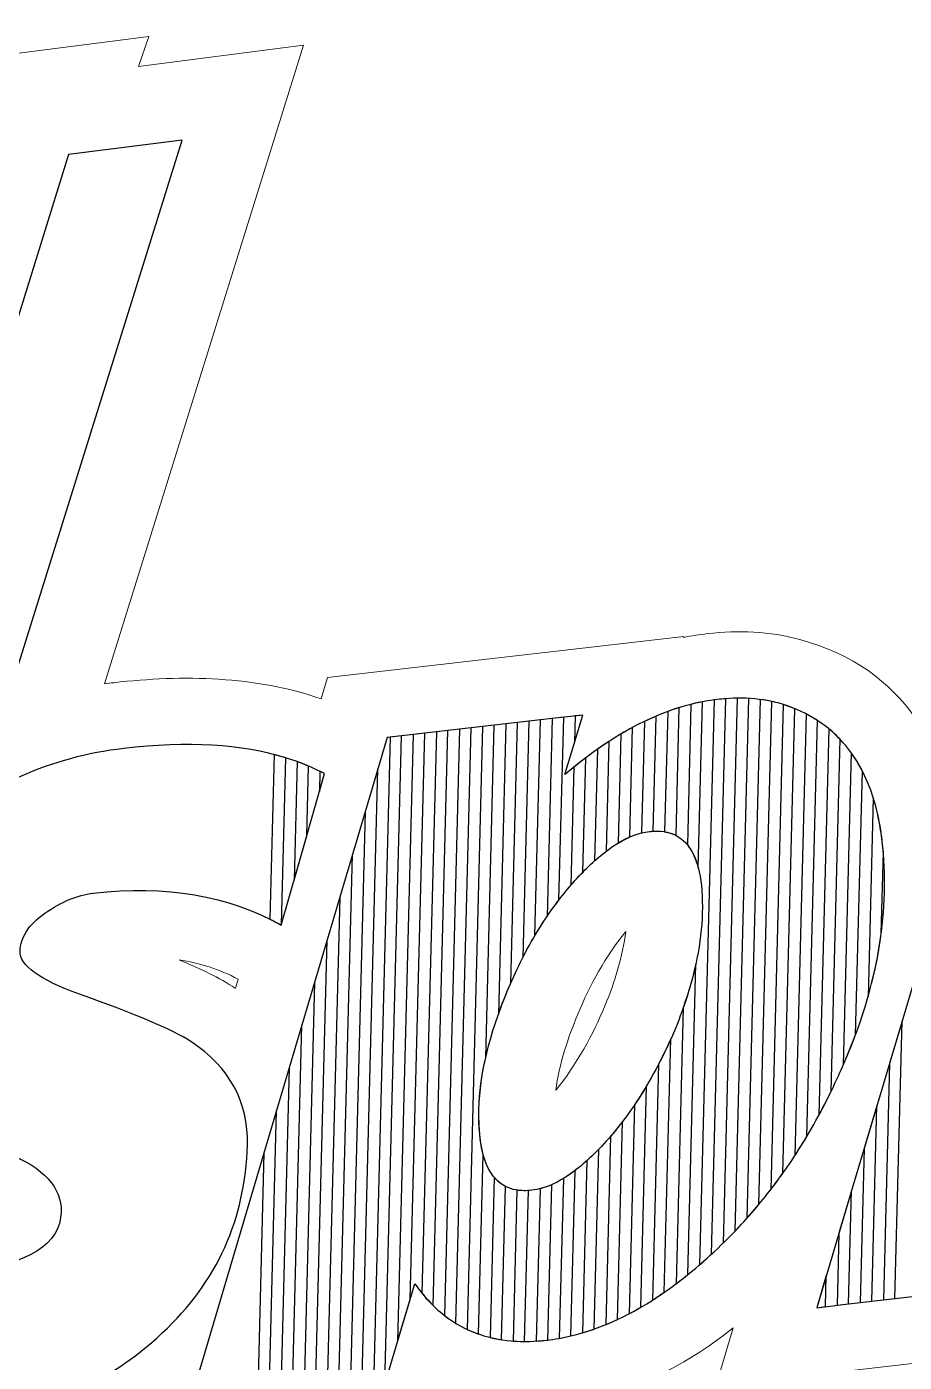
# Model space of a CAD drawing. Header units: centimetres. Extents: x -8.3 to 3.3, y 1.8 to 6.
# Drawn here: x -5.344 to -3.671, y 3.42 to 5.965 of the extents above; entities that cross this region are included whole.
import ezdxf

# ---------------------------------------------------------------- set-up
doc = ezdxf.new("R2010")
doc.units = ezdxf.units.CM
doc.header["$MEASUREMENT"] = 0
doc.layers.add('Capa 1', color=7, linetype='Continuous')

msp = doc.modelspace()

# ---------------------------------------------------------------- linework, layer by layer
at = {"layer": 'Capa 1', "color": 175, "lineweight": 9}
for points, knots in [([(1.53598, 5.23079), (1.53598, 5.23079), (1.53598, 5.23079), (1.53598, 5.23079), (1.53598, 5.23079), (1.53598, 5.23079), (1.60591, 5.45979), (1.60591, 5.45979), (1.60591, 5.45979), (1.60591, 5.45979), (2.28391, 5.53812), (2.28391, 5.53812), (2.28391, 5.53812), (2.28391, 5.53812), (2.28378, 5.53812), (2.28378, 5.53812), (2.28378, 5.53812), (2.28559, 5.53834), (2.28732, 5.53852), (2.28909, 5.53879), (2.28909, 5.53879), (2.34409, 5.54511), (2.40011, 5.54062), (2.45067, 5.5188), (2.45067, 5.5188), (2.45067, 5.5188), (2.55476, 5.47385), (2.55476, 5.47385), (2.55476, 5.47385), (2.55476, 5.47385), (2.39407, 4.89204), (2.39407, 4.89204), (2.39407, 4.89204), (2.39407, 4.89204), (2.23588, 4.9594), (2.23588, 4.9594), (2.23588, 4.9594), (2.22149, 4.96561), (2.20178, 4.97204), (2.18551, 4.97015), (2.18551, 4.97015), (2.12359, 4.96298), (2.08961, 4.9005), (2.07535, 4.85347), (2.07535, 4.85347), (2.07535, 4.85347), (1.83151, 4.05483), (1.83151, 4.05483), (1.83151, 4.05483), (1.83151, 4.05483), (1.15309, 3.97636), (1.15309, 3.97636), (1.15309, 3.97636), (1.15309, 3.97636), (1.17484, 4.04747), (1.17484, 4.04747), (1.17484, 4.04747), (1.07292, 3.97921), (0.95725, 3.92882), (0.82825, 3.91389), (0.82825, 3.91389), (0.74409, 3.90422), (0.65896, 3.91079), (0.57917, 3.93792), (0.57917, 3.93792), (0.44749, 3.98268), (0.36166, 4.06095), (0.30999, 4.15718), (0.30999, 4.15718), (0.30999, 4.15718), (0.22405, 3.86896), (0.22405, 3.86896), (0.22405, 3.86896), (0.22405, 3.86896), (-0.36947, 3.80032), (-0.36947, 3.80032), (-0.36947, 3.80032), (-0.4063, 3.78807), (-0.44455, 3.77915), (-0.48431, 3.77456), (-0.48431, 3.77456), (-0.5386, 3.76827), (-0.59321, 3.77036), (-0.64617, 3.78321), (-0.64617, 3.78321), (-0.64617, 3.78321), (-0.54652, 3.49684), (-0.54652, 3.49684), (-0.54652, 3.49684), (-0.54652, 3.49684), (-0.59507, 3.44463), (-0.59507, 3.44463), (-0.59507, 3.44463), (-0.71127, 3.31965), (-0.86955, 3.24803), (-1.04974, 3.22351), (-1.04974, 3.22351), (-1.1936, 3.2038), (-1.32592, 3.24052), (-1.42756, 3.33366), (-1.42756, 3.33366), (-1.5879, 3.48011), (-1.57182, 3.66319), (-1.51779, 3.84405), (-1.51779, 3.84405), (-1.51779, 3.84405), (-1.33863, 4.44522), (-1.33863, 4.44522), (-1.33863, 4.44522), (-1.33863, 4.44522), (-1.57595, 3.6608), (-1.57595, 3.6608), (-1.57595, 3.6608), (-1.57595, 3.6608), (-2.2035, 3.58826), (-2.2035, 3.58826), (-2.2035, 3.58826), (-2.25826, 3.5635), (-2.31646, 3.54528), (-2.37719, 3.53827), (-2.37719, 3.53827), (-2.46864, 3.52772), (-2.55263, 3.54457), (-2.62421, 3.58453), (-2.62421, 3.58453), (-2.70087, 3.53784), (-2.78641, 3.50342), (-2.8802, 3.49258), (-2.8802, 3.49258), (-2.93921, 3.48574), (-2.99881, 3.48812), (-3.05598, 3.50377), (-3.05598, 3.50377), (-3.16628, 3.53385), (-3.24023, 3.59388), (-3.28815, 3.66938), (-3.28815, 3.66938), (-3.28815, 3.66938), (-3.35299, 3.45284), (-3.35299, 3.45284), (-3.35299, 3.45284), (-3.35299, 3.45284), (-4.03039, 3.3745), (-4.03039, 3.3745), (-4.03039, 3.3745), (-4.03039, 3.3745), (-3.99736, 3.48558), (-3.99736, 3.48558), (-3.99736, 3.48558), (-4.09241, 3.41104), (-4.20468, 3.35188), (-4.33272, 3.33712), (-4.33272, 3.33712), (-4.40043, 3.32924), (-4.46383, 3.33468), (-4.5211, 3.35257), (-4.5211, 3.35257), (-4.5211, 3.35257), (-4.69174, 2.78487), (-4.69174, 2.78487), (-4.69174, 2.78487), (-4.69174, 2.78487), (-5.36892, 2.70658), (-5.36892, 2.70658), (-5.36892, 2.70658), (-5.36892, 2.70658), (-5.21076, 3.2401), (-5.21076, 3.2401), (-5.21076, 3.2401), (-5.28585, 3.20837), (-5.36712, 3.18757), (-5.45401, 3.17755), (-5.45401, 3.17755), (-5.53434, 3.16823), (-5.62558, 3.17461), (-5.7061, 3.18154), (-5.7061, 3.18154), (-5.77921, 3.18783), (-5.87767, 3.19739), (-5.9478, 3.22886), (-5.9478, 3.22886), (-5.9478, 3.22886), (-5.97306, 3.21091), (-5.97306, 3.21091), (-5.97306, 3.21091), (-6.06496, 3.14601), (-6.16989, 3.10217), (-6.28717, 3.08862), (-6.28717, 3.08862), (-6.38202, 3.07765), (-6.47515, 3.08818), (-6.56463, 3.11664), (-6.56463, 3.11664), (-6.56463, 3.11664), (-6.51442, 2.82028), (-6.51442, 2.82028), (-6.51442, 2.82028), (-6.51442, 2.82028), (-6.58446, 2.77555), (-6.58446, 2.77555), (-6.58446, 2.77555), (-6.71701, 2.69076), (-6.86974, 2.6202), (-7.03404, 2.60123), (-7.03404, 2.60123), (-7.1395, 2.58906), (-7.24895, 2.59595), (-7.3425, 2.64535), (-7.3425, 2.64535), (-7.50266, 2.72989), (-7.5681, 2.87328), (-7.56399, 3.03396), (-7.56399, 3.03396), (-7.56386, 3.03878), (-7.5636, 3.04365), (-7.56339, 3.04845), (-7.56339, 3.04845), (-7.56339, 3.04845), (-7.58811, 2.96561), (-7.58811, 2.96561), (-7.58811, 2.96561), (-7.58811, 2.96561), (-8.32201, 2.88079), (-8.32201, 2.88079), (-8.32201, 2.88079), (-8.32201, 2.88079), (-7.87326, 4.39258), (-7.87326, 4.39258), (-7.87326, 4.39258), (-7.90369, 4.38942), (-7.93421, 4.388), (-7.96478, 4.388), (-7.96478, 4.388), (-7.96478, 4.388), (-8.15179, 4.38809), (-8.15179, 4.38809), (-8.15179, 4.38809), (-8.15179, 4.38809), (-8.0057, 4.87151), (-8.0057, 4.87151), (-8.0057, 4.87151), (-8.0057, 4.87151), (-7.91172, 4.88243), (-7.91172, 4.88243), (-7.91172, 4.88243), (-7.88923, 4.885), (-7.86685, 4.88757), (-7.84435, 4.89015), (-7.84435, 4.89015), (-7.76313, 4.8996), (-7.71613, 4.95836), (-7.68346, 5.01996), (-7.68346, 5.01996), (-7.68346, 5.01996), (-7.65045, 5.08202), (-7.65045, 5.08202), (-7.65045, 5.08202), (-7.65045, 5.08202), (-7.14562, 5.14036), (-7.14562, 5.14036), (-7.14562, 5.14036), (-6.89267, 5.1696), (-6.65012, 5.11637), (-6.47805, 4.94089), (-6.47805, 4.94089), (-6.44496, 4.90721), (-6.41955, 4.87041), (-6.40054, 4.83145), (-6.40054, 4.83145), (-6.40054, 4.83145), (-6.2604, 5.28407), (-6.2604, 5.28407), (-6.2604, 5.28407), (-6.2604, 5.28407), (-6.42156, 5.28119), (-6.42156, 5.28119), (-6.42156, 5.28119), (-6.42156, 5.28119), (-6.28897, 5.70236), (-6.28897, 5.70236), (-6.28897, 5.70236), (-6.28897, 5.70236), (-6.18129, 5.71614), (-6.18129, 5.71614), (-6.18129, 5.71614), (-6.1683, 5.71781), (-6.15526, 5.71946), (-6.14232, 5.72114), (-6.14232, 5.72114), (-6.12831, 5.72296), (-6.11663, 5.74398), (-6.11151, 5.75322), (-6.11151, 5.75322), (-6.11151, 5.75322), (-6.07273, 5.82336), (-6.07273, 5.82336), (-6.07273, 5.82336), (-6.07273, 5.82336), (-5.11073, 5.94681), (-5.11073, 5.94681), (-5.11073, 5.94681), (-5.11073, 5.94681), (-5.13039, 5.88943), (-5.13039, 5.88943), (-5.13039, 5.88943), (-5.13039, 5.88943), (-4.81635, 5.92974), (-4.81635, 5.92974), (-4.81635, 5.92974), (-4.81635, 5.92974), (-5.19578, 4.71296), (-5.19578, 4.71296), (-5.19578, 4.71296), (-5.18988, 4.71379), (-5.18391, 4.7145), (-5.17793, 4.7152), (-5.17793, 4.7152), (-5.0462, 4.73043), (-4.90719, 4.7278), (-4.78261, 4.68459), (-4.78261, 4.68459), (-4.78261, 4.68459), (-4.77064, 4.72497), (-4.77064, 4.72497), (-4.77064, 4.72497), (-4.77064, 4.72497), (-4.09163, 4.80343), (-4.09163, 4.80343), (-4.09163, 4.80343), (-4.09163, 4.80343), (-4.09216, 4.80136), (-4.09216, 4.80136), (-4.09216, 4.80136), (-4.0771, 4.80444), (-4.06193, 4.80692), (-4.04628, 4.80866), (-4.04628, 4.80866), (-3.98734, 4.81553), (-3.92782, 4.81313), (-3.87063, 4.79756), (-3.87063, 4.79756), (-3.76888, 4.76983), (-3.69832, 4.71652), (-3.65105, 4.64901), (-3.65105, 4.64901), (-3.65105, 4.64901), (-3.40563, 5.47316), (-3.40563, 5.47316), (-3.40563, 5.47316), (-3.40563, 5.47316), (-2.72503, 5.55191), (-2.72503, 5.55191), (-2.72503, 5.55191), (-2.72503, 5.55191), (-2.9395, 4.835), (-2.9395, 4.835), (-2.9395, 4.835), (-2.84202, 4.91359), (-2.72613, 4.9763), (-2.59305, 4.99166), (-2.59305, 4.99166), (-2.53232, 4.99867), (-2.4745, 4.9952), (-2.4213, 4.98126), (-2.4213, 4.98126), (-2.4213, 4.98126), (-2.41531, 4.99976), (-2.41531, 4.99976), (-2.41531, 4.99976), (-2.41531, 4.99976), (-1.74831, 5.07689), (-1.74831, 5.07689), (-1.74831, 5.07689), (-1.74831, 5.07689), (-1.74979, 5.07175), (-1.74979, 5.07175), (-1.74979, 5.07175), (-1.74979, 5.07175), (-1.13515, 5.14279), (-1.13515, 5.14279), (-1.13515, 5.14279), (-1.13515, 5.14279), (-1.13609, 5.13976), (-1.13609, 5.13976), (-1.13609, 5.13976), (-1.11528, 5.14409), (-1.09425, 5.14751), (-1.0729, 5.15), (-1.0729, 5.15), (-1.02519, 5.15552), (-0.9778, 5.15812), (-0.93056, 5.14744), (-0.93056, 5.14744), (-0.81026, 5.12027), (-0.72426, 5.06003), (-0.67172, 4.97938), (-0.67172, 4.97938), (-0.6439, 5.01072), (-0.6141, 5.04075), (-0.58216, 5.06932), (-0.58216, 5.06932), (-0.47664, 5.16368), (-0.34667, 5.24394), (-0.19435, 5.26159), (-0.19435, 5.26159), (-0.13251, 5.26867), (-0.07407, 5.26447), (-0.02065, 5.24953), (-0.02065, 5.24953), (-0.02065, 5.24953), (0.17156, 5.88681), (0.17156, 5.88681), (0.17156, 5.88681), (0.17156, 5.88681), (0.84888, 5.96515), (0.84888, 5.96515), (0.84888, 5.96515), (0.84888, 5.96515), (0.62395, 5.21059), (0.62395, 5.21059), (0.62395, 5.21059), (0.63383, 5.21891), (0.64393, 5.22699), (0.65425, 5.23497), (0.65425, 5.23497), (0.76993, 5.32465), (0.90564, 5.39374), (1.06043, 5.41164), (1.06043, 5.41164), (1.14601, 5.42154), (1.23032, 5.41287), (1.31079, 5.38466), (1.31079, 5.38466), (1.41049, 5.3498), (1.48384, 5.29643), (1.53598, 5.23079)], [0, 0, 0, 0, 0.0090909, 0.0090909, 0.0090909, 0.0090909, 0.0181818, 0.0181818, 0.0181818, 0.0181818, 0.0272727, 0.0272727, 0.0272727, 0.0272727, 0.0363636, 0.0363636, 0.0363636, 0.0363636, 0.0454545, 0.0454545, 0.0454545, 0.0454545, 0.0545455, 0.0545455, 0.0545455, 0.0545455, 0.0636364, 0.0636364, 0.0636364, 0.0636364, 0.0727273, 0.0727273, 0.0727273, 0.0727273, 0.0818182, 0.0818182, 0.0818182, 0.0818182, 0.0909091, 0.0909091, 0.0909091, 0.0909091, 0.1, 0.1, 0.1, 0.1, 0.1090909, 0.1090909, 0.1090909, 0.1090909, 0.1181818, 0.1181818, 0.1181818, 0.1181818, 0.1272727, 0.1272727, 0.1272727, 0.1272727, 0.1363636, 0.1363636, 0.1363636, 0.1363636, 0.1454545, 0.1454545, 0.1454545, 0.1454545, 0.1545455, 0.1545455, 0.1545455, 0.1545455, 0.1636364, 0.1636364, 0.1636364, 0.1636364, 0.1727273, 0.1727273, 0.1727273, 0.1727273, 0.1818182, 0.1818182, 0.1818182, 0.1818182, 0.1909091, 0.1909091, 0.1909091, 0.1909091, 0.2, 0.2, 0.2, 0.2, 0.2090909, 0.2090909, 0.2090909, 0.2090909, 0.2181818, 0.2181818, 0.2181818, 0.2181818, 0.2272727, 0.2272727, 0.2272727, 0.2272727, 0.2363636, 0.2363636, 0.2363636, 0.2363636, 0.2454545, 0.2454545, 0.2454545, 0.2454545, 0.2545455, 0.2545455, 0.2545455, 0.2545455, 0.2636364, 0.2636364, 0.2636364, 0.2636364, 0.2727273, 0.2727273, 0.2727273, 0.2727273, 0.2818182, 0.2818182, 0.2818182, 0.2818182, 0.2909091, 0.2909091, 0.2909091, 0.2909091, 0.3, 0.3, 0.3, 0.3, 0.3090909, 0.3090909, 0.3090909, 0.3090909, 0.3181818, 0.3181818, 0.3181818, 0.3181818, 0.3272727, 0.3272727, 0.3272727, 0.3272727, 0.3363636, 0.3363636, 0.3363636, 0.3363636, 0.3454545, 0.3454545, 0.3454545, 0.3454545, 0.3545455, 0.3545455, 0.3545455, 0.3545455, 0.3636364, 0.3636364, 0.3636364, 0.3636364, 0.3727273, 0.3727273, 0.3727273, 0.3727273, 0.3818182, 0.3818182, 0.3818182, 0.3818182, 0.3909091, 0.3909091, 0.3909091, 0.3909091, 0.4, 0.4, 0.4, 0.4, 0.4090909, 0.4090909, 0.4090909, 0.4090909, 0.4181818, 0.4181818, 0.4181818, 0.4181818, 0.4272727, 0.4272727, 0.4272727, 0.4272727, 0.4363636, 0.4363636, 0.4363636, 0.4363636, 0.4454545, 0.4454545, 0.4454545, 0.4454545, 0.4545455, 0.4545455, 0.4545455, 0.4545455, 0.4636364, 0.4636364, 0.4636364, 0.4636364, 0.4727273, 0.4727273, 0.4727273, 0.4727273, 0.4818182, 0.4818182, 0.4818182, 0.4818182, 0.4909091, 0.4909091, 0.4909091, 0.4909091, 0.5, 0.5, 0.5, 0.5, 0.5090909, 0.5090909, 0.5090909, 0.5090909, 0.5181818, 0.5181818, 0.5181818, 0.5181818, 0.5272727, 0.5272727, 0.5272727, 0.5272727, 0.5363636, 0.5363636, 0.5363636, 0.5363636, 0.5454545, 0.5454545, 0.5454545, 0.5454545, 0.5545455, 0.5545455, 0.5545455, 0.5545455, 0.5636364, 0.5636364, 0.5636364, 0.5636364, 0.5727273, 0.5727273, 0.5727273, 0.5727273, 0.5818182, 0.5818182, 0.5818182, 0.5818182, 0.5909091, 0.5909091, 0.5909091, 0.5909091, 0.6, 0.6, 0.6, 0.6, 0.6090909, 0.6090909, 0.6090909, 0.6090909, 0.6181818, 0.6181818, 0.6181818, 0.6181818, 0.6272727, 0.6272727, 0.6272727, 0.6272727, 0.6363636, 0.6363636, 0.6363636, 0.6363636, 0.6454545, 0.6454545, 0.6454545, 0.6454545, 0.6545455, 0.6545455, 0.6545455, 0.6545455, 0.6636364, 0.6636364, 0.6636364, 0.6636364, 0.6727273, 0.6727273, 0.6727273, 0.6727273, 0.6818182, 0.6818182, 0.6818182, 0.6818182, 0.6909091, 0.6909091, 0.6909091, 0.6909091, 0.7, 0.7, 0.7, 0.7, 0.7090909, 0.7090909, 0.7090909, 0.7090909, 0.7181818, 0.7181818, 0.7181818, 0.7181818, 0.7272727, 0.7272727, 0.7272727, 0.7272727, 0.7363636, 0.7363636, 0.7363636, 0.7363636, 0.7454545, 0.7454545, 0.7454545, 0.7454545, 0.7545455, 0.7545455, 0.7545455, 0.7545455, 0.7636364, 0.7636364, 0.7636364, 0.7636364, 0.7727273, 0.7727273, 0.7727273, 0.7727273, 0.7818182, 0.7818182, 0.7818182, 0.7818182, 0.7909091, 0.7909091, 0.7909091, 0.7909091, 0.8, 0.8, 0.8, 0.8, 0.8090909, 0.8090909, 0.8090909, 0.8090909, 0.8181818, 0.8181818, 0.8181818, 0.8181818, 0.8272727, 0.8272727, 0.8272727, 0.8272727, 0.8363636, 0.8363636, 0.8363636, 0.8363636, 0.8454545, 0.8454545, 0.8454545, 0.8454545, 0.8545455, 0.8545455, 0.8545455, 0.8545455, 0.8636364, 0.8636364, 0.8636364, 0.8636364, 0.8727273, 0.8727273, 0.8727273, 0.8727273, 0.8818182, 0.8818182, 0.8818182, 0.8818182, 0.8909091, 0.8909091, 0.8909091, 0.8909091, 0.9, 0.9, 0.9, 0.9, 0.9090909, 0.9090909, 0.9090909, 0.9090909, 0.9181818, 0.9181818, 0.9181818, 0.9181818, 0.9272727, 0.9272727, 0.9272727, 0.9272727, 0.9363636, 0.9363636, 0.9363636, 0.9363636, 0.9454545, 0.9454545, 0.9454545, 0.9454545, 0.9545455, 0.9545455, 0.9545455, 0.9545455, 0.9636364, 0.9636364, 0.9636364, 0.9636364, 0.9727273, 0.9727273, 0.9727273, 0.9727273, 0.9818182, 0.9818182, 0.9818182, 0.9818182, 1, 1, 1, 1]), ([(-4.20183, 4.24139), (-4.20183, 4.24139), (-4.20183, 4.24139), (-4.20183, 4.24139), (-4.20183, 4.24139), (-4.24101, 4.19337), (-4.27062, 4.13876), (-4.29358, 4.08335), (-4.29358, 4.08335), (-4.3125, 4.0379), (-4.32889, 3.98795), (-4.33568, 3.93853), (-4.33568, 3.93853), (-4.29555, 3.98773), (-4.26495, 4.04364), (-4.24142, 4.10042), (-4.24142, 4.10042), (-4.22284, 4.14529), (-4.20811, 4.19328), (-4.20183, 4.24139)], [0, 0, 0, 0, 0.1666667, 0.1666667, 0.1666667, 0.1666667, 0.3333333, 0.3333333, 0.3333333, 0.3333333, 0.5, 0.5, 0.5, 0.5, 0.6666667, 0.6666667, 0.6666667, 0.6666667, 1, 1, 1, 1]), ([(-4.94092, 4.15019), (-4.94092, 4.15019), (-4.94092, 4.15019), (-4.94092, 4.15019), (-4.94092, 4.15019), (-4.97655, 4.16922), (-5.01429, 4.18099), (-5.05331, 4.18728), (-5.05331, 4.18728), (-5.01393, 4.17082), (-4.97622, 4.15271), (-4.94623, 4.13309), (-4.94623, 4.13309), (-4.94623, 4.13307), (-4.94619, 4.13304), (-4.94609, 4.13301), (-4.94609, 4.13301), (-4.94609, 4.13301), (-4.94092, 4.15019), (-4.94092, 4.15019)], [0, 0, 0, 0, 0.1666667, 0.1666667, 0.1666667, 0.1666667, 0.3333333, 0.3333333, 0.3333333, 0.3333333, 0.5, 0.5, 0.5, 0.5, 0.6666667, 0.6666667, 0.6666667, 0.6666667, 1, 1, 1, 1])]:
    msp.add_open_spline(points, degree=3, knots=knots, dxfattribs=at)
at = {"layer": 'Capa 1', "color": 7}
msp.add_open_spline([(-5.36424, 4.73329), (-5.36424, 4.73329), (-5.5795, 4.70568), (-5.5795, 4.70568), (-5.5795, 4.70568), (-5.5795, 4.70568), (-5.2643, 5.72149), (-5.2643, 5.72149), (-5.2643, 5.72149), (-5.2643, 5.72149), (-5.04753, 5.74928), (-5.04753, 5.74928), (-5.04753, 5.74928), (-5.04753, 5.74928), (-5.36424, 4.73329), (-5.36424, 4.73329)], degree=3, knots=[0, 0, 0, 0, 0.2, 0.2, 0.2, 0.2, 0.4, 0.4, 0.4, 0.4, 0.6, 0.6, 0.6, 0.6, 1, 1, 1, 1], dxfattribs=at)
at = {"layer": 'Capa 1', "color": 254}
for points, knots in [([(-4.01162, 4.68474), (-4.01162, 4.68474), (-4.03884, 3.62607), (-4.03884, 3.62607), (-4.03884, 3.62607), (-4.03884, 3.62607), (-4.04724, 3.61847), (-4.04724, 3.61847), (-4.04724, 3.61847), (-4.06696, 3.60078), (-4.08664, 3.58456), (-4.10627, 3.56983), (-4.10627, 3.56983), (-4.10627, 3.56983), (-4.09276, 4.09535), (-4.09276, 4.09535), (-4.09276, 4.09535), (-4.06989, 4.16039), (-4.05774, 4.22068), (-4.05631, 4.27633), (-4.05631, 4.27633), (-4.05473, 4.33784), (-4.06421, 4.38115), (-4.08476, 4.4063), (-4.08476, 4.4063), (-4.08476, 4.4063), (-4.07788, 4.67395), (-4.07788, 4.67395), (-4.07788, 4.67395), (-4.06092, 4.6782), (-4.04401, 4.68131), (-4.02717, 4.68326), (-4.02717, 4.68326), (-4.02194, 4.68387), (-4.01676, 4.68435), (-4.01162, 4.68474)], [0, 0, 0, 0, 0.1, 0.1, 0.1, 0.1, 0.2, 0.2, 0.2, 0.2, 0.3, 0.3, 0.3, 0.3, 0.4, 0.4, 0.4, 0.4, 0.5, 0.5, 0.5, 0.5, 0.6, 0.6, 0.6, 0.6, 0.7, 0.7, 0.7, 0.7, 0.8, 0.8, 0.8, 0.8, 1, 1, 1, 1]), ([(-3.96763, 4.68522), (-3.96763, 4.68522), (-3.99372, 3.67021), (-3.99372, 3.67021), (-3.99372, 3.67021), (-4.01091, 3.65226), (-4.02875, 3.63501), (-4.04724, 3.61847), (-4.04724, 3.61847), (-4.05194, 3.61425), (-4.05666, 3.61011), (-4.06135, 3.60606), (-4.06135, 3.60606), (-4.06135, 3.60606), (-4.03367, 4.68245), (-4.03367, 4.68245), (-4.03367, 4.68245), (-4.03367, 4.68245), (-4.02717, 4.68326), (-4.02717, 4.68326), (-4.02717, 4.68326), (-4.00662, 4.68565), (-3.98676, 4.6863), (-3.96763, 4.68522)], [0, 0, 0, 0, 0.1428571, 0.1428571, 0.1428571, 0.1428571, 0.2857143, 0.2857143, 0.2857143, 0.2857143, 0.4285714, 0.4285714, 0.4285714, 0.4285714, 0.5714286, 0.5714286, 0.5714286, 0.5714286, 0.7142857, 0.7142857, 0.7142857, 0.7142857, 1, 1, 1, 1]), ([(-3.9238, 4.67946), (-3.9238, 4.67946), (-3.94844, 3.721), (-3.94844, 3.721), (-3.94844, 3.721), (-3.96988, 3.6952), (-3.99251, 3.67066), (-4.01631, 3.64739), (-4.01631, 3.64739), (-4.01631, 3.64739), (-3.98961, 4.6857), (-3.98961, 4.6857), (-3.98961, 4.6857), (-3.96669, 4.68597), (-3.94475, 4.68389), (-3.9238, 4.67946)], [0, 0, 0, 0, 0.2, 0.2, 0.2, 0.2, 0.4, 0.4, 0.4, 0.4, 0.6, 0.6, 0.6, 0.6, 1, 1, 1, 1]), ([(-3.88017, 4.66567), (-3.88017, 4.66567), (-3.90294, 3.78016), (-3.90294, 3.78016), (-3.90294, 3.78016), (-3.92427, 3.75017), (-3.947, 3.72169), (-3.97111, 3.69468), (-3.97111, 3.69468), (-3.97111, 3.69468), (-3.94569, 4.68319), (-3.94569, 4.68319), (-3.94569, 4.68319), (-3.93415, 4.68168), (-3.9229, 4.67952), (-3.91193, 4.67668), (-3.91193, 4.67668), (-3.90089, 4.67351), (-3.89031, 4.66984), (-3.88017, 4.66567)], [0, 0, 0, 0, 0.1666667, 0.1666667, 0.1666667, 0.1666667, 0.3333333, 0.3333333, 0.3333333, 0.3333333, 0.5, 0.5, 0.5, 0.5, 0.6666667, 0.6666667, 0.6666667, 0.6666667, 1, 1, 1, 1]), ([(-4.10003, 4.66775), (-4.10003, 4.66775), (-4.10629, 4.42406), (-4.10629, 4.42406), (-4.10629, 4.42406), (-4.12027, 4.43137), (-4.13718, 4.43389), (-4.15702, 4.4316), (-4.15702, 4.4316), (-4.15702, 4.4316), (-4.15702, 4.4316), (-4.15702, 4.4316), (-4.15702, 4.4316), (-4.162, 4.43102), (-4.16705, 4.43009), (-4.17215, 4.4288), (-4.17215, 4.4288), (-4.17215, 4.4288), (-4.16668, 4.6414), (-4.16668, 4.6414), (-4.16668, 4.6414), (-4.14436, 4.65214), (-4.12215, 4.66091), (-4.10003, 4.66775)], [0, 0, 0, 0, 0.1428571, 0.1428571, 0.1428571, 0.1428571, 0.2857143, 0.2857143, 0.2857143, 0.2857143, 0.4285714, 0.4285714, 0.4285714, 0.4285714, 0.5714286, 0.5714286, 0.5714286, 0.5714286, 0.7142857, 0.7142857, 0.7142857, 0.7142857, 1, 1, 1, 1]), ([(-4.05576, 4.67885), (-4.05576, 4.67885), (-4.06391, 4.36191), (-4.06391, 4.36191), (-4.06391, 4.36191), (-4.07448, 4.40278), (-4.09588, 4.42587), (-4.1281, 4.43121), (-4.1281, 4.43121), (-4.1281, 4.43121), (-4.12221, 4.66026), (-4.12221, 4.66026), (-4.12221, 4.66026), (-4.09996, 4.66842), (-4.07781, 4.67461), (-4.05576, 4.67885)], [0, 0, 0, 0, 0.2, 0.2, 0.2, 0.2, 0.4, 0.4, 0.4, 0.4, 0.6, 0.6, 0.6, 0.6, 1, 1, 1, 1]), ([(-3.83677, 4.64301), (-3.83677, 4.64301), (-3.85714, 3.85041), (-3.85714, 3.85041), (-3.85714, 3.85041), (-3.87831, 3.81494), (-3.90116, 3.78126), (-3.92571, 3.74939), (-3.92571, 3.74939), (-3.92571, 3.74939), (-3.90195, 4.67362), (-3.90195, 4.67362), (-3.90195, 4.67362), (-3.87799, 4.66588), (-3.85627, 4.65569), (-3.83677, 4.64301)], [0, 0, 0, 0, 0.2, 0.2, 0.2, 0.2, 0.4, 0.4, 0.4, 0.4, 0.6, 0.6, 0.6, 0.6, 1, 1, 1, 1]), ([(-3.79371, 4.60727), (-3.79371, 4.60727), (-3.81096, 3.93622), (-3.81096, 3.93622), (-3.81096, 3.93622), (-3.83184, 3.89308), (-3.85488, 3.85224), (-3.88008, 3.81368), (-3.88008, 3.81368), (-3.88008, 3.81368), (-3.85844, 4.65562), (-3.85844, 4.65562), (-3.85844, 4.65562), (-3.83382, 4.64288), (-3.81224, 4.62676), (-3.79371, 4.60727)], [0, 0, 0, 0, 0.2, 0.2, 0.2, 0.2, 0.4, 0.4, 0.4, 0.4, 0.6, 0.6, 0.6, 0.6, 1, 1, 1, 1]), ([(-3.75127, 4.54686), (-3.75127, 4.54686), (-3.7642, 4.04433), (-3.7642, 4.04433), (-3.7642, 4.04433), (-3.77431, 4.0172), (-3.7858, 3.98988), (-3.7987, 3.96235), (-3.7987, 3.96235), (-3.80983, 3.93785), (-3.82163, 3.91406), (-3.83411, 3.89097), (-3.83411, 3.89097), (-3.83411, 3.89097), (-3.81518, 4.62724), (-3.81518, 4.62724), (-3.81518, 4.62724), (-3.78905, 4.6058), (-3.76775, 4.579), (-3.75127, 4.54686)], [0, 0, 0, 0, 0.1666667, 0.1666667, 0.1666667, 0.1666667, 0.3333333, 0.3333333, 0.3333333, 0.3333333, 0.5, 0.5, 0.5, 0.5, 0.6666667, 0.6666667, 0.6666667, 0.6666667, 1, 1, 1, 1]), ([(-3.71126, 4.39254), (-3.71126, 4.39254), (-3.71525, 4.23732), (-3.71525, 4.23732), (-3.71525, 4.23732), (-3.72585, 4.15576), (-3.74998, 4.0722), (-3.78767, 3.98664), (-3.78767, 3.98664), (-3.78767, 3.98664), (-3.77237, 4.58149), (-3.77237, 4.58149), (-3.77237, 4.58149), (-3.73811, 4.53391), (-3.71774, 4.47094), (-3.71126, 4.39254)], [0, 0, 0, 0, 0.2, 0.2, 0.2, 0.2, 0.4, 0.4, 0.4, 0.4, 0.6, 0.6, 0.6, 0.6, 1, 1, 1, 1]), ([(-3.74034, 4.11682), (-3.74034, 4.11682), (-3.73059, 4.49604), (-3.73059, 4.49604), (-3.73059, 4.49604), (-3.71456, 4.44524), (-3.70744, 4.38455), (-3.70925, 4.31395), (-3.70925, 4.31395), (-3.7109, 4.24953), (-3.72126, 4.18382), (-3.74034, 4.11682)], [0, 0, 0, 0, 0.25, 0.25, 0.25, 0.25, 0.5, 0.5, 0.5, 0.5, 1, 1, 1, 1]), ([(-3.62741, 4.23217), (-3.62741, 4.23217), (-3.64504, 3.54665), (-3.64504, 3.54665), (-3.64504, 3.54665), (-3.64504, 3.54665), (-3.71121, 3.539), (-3.71121, 3.539), (-3.71121, 3.539), (-3.71121, 3.539), (-3.69962, 3.98961), (-3.69962, 3.98961), (-3.69962, 3.98961), (-3.69962, 3.98961), (-3.62741, 4.23217), (-3.62741, 4.23217)], [0, 0, 0, 0, 0.2, 0.2, 0.2, 0.2, 0.4, 0.4, 0.4, 0.4, 0.6, 0.6, 0.6, 0.6, 1, 1, 1, 1]), ([(-4.0686, 4.1793), (-4.0686, 4.1793), (-4.08382, 3.58731), (-4.08382, 3.58731), (-4.08382, 3.58731), (-4.10629, 3.56919), (-4.1287, 3.553), (-4.15105, 3.53875), (-4.15105, 3.53875), (-4.15105, 3.53875), (-4.13949, 3.98824), (-4.13949, 3.98824), (-4.13949, 3.98824), (-4.12828, 4.0098), (-4.11764, 4.03244), (-4.1076, 4.05616), (-4.1076, 4.05616), (-4.09017, 4.09916), (-4.07717, 4.1402), (-4.0686, 4.1793)], [0, 0, 0, 0, 0.1666667, 0.1666667, 0.1666667, 0.1666667, 0.3333333, 0.3333333, 0.3333333, 0.3333333, 0.5, 0.5, 0.5, 0.5, 0.6666667, 0.6666667, 0.6666667, 0.6666667, 1, 1, 1, 1]), ([(-3.67556, 4.07045), (-3.67556, 4.07045), (-3.68916, 3.54155), (-3.68916, 3.54155), (-3.68916, 3.54155), (-3.68916, 3.54155), (-3.75533, 3.5339), (-3.75533, 3.5339), (-3.75533, 3.5339), (-3.75533, 3.5339), (-3.74777, 3.82788), (-3.74777, 3.82788), (-3.74777, 3.82788), (-3.74777, 3.82788), (-3.67556, 4.07045), (-3.67556, 4.07045)], [0, 0, 0, 0, 0.2, 0.2, 0.2, 0.2, 0.4, 0.4, 0.4, 0.4, 0.6, 0.6, 0.6, 0.6, 1, 1, 1, 1]), ([(-4.11626, 4.03629), (-4.11626, 4.03629), (-4.12868, 3.55365), (-4.12868, 3.55365), (-4.12868, 3.55365), (-4.15108, 3.53809), (-4.17343, 3.52447), (-4.1957, 3.51279), (-4.1957, 3.51279), (-4.1957, 3.51279), (-4.18547, 3.91073), (-4.18547, 3.91073), (-4.18547, 3.91073), (-4.16004, 3.94828), (-4.13698, 3.99013), (-4.11626, 4.03629)], [0, 0, 0, 0, 0.2, 0.2, 0.2, 0.2, 0.4, 0.4, 0.4, 0.4, 0.6, 0.6, 0.6, 0.6, 1, 1, 1, 1]), ([(-3.7237, 3.90874), (-3.7237, 3.90874), (-3.73327, 3.53645), (-3.73327, 3.53645), (-3.73327, 3.53645), (-3.73327, 3.53645), (-3.79944, 3.52879), (-3.79944, 3.52879), (-3.79944, 3.52879), (-3.79944, 3.52879), (-3.79591, 3.66618), (-3.79591, 3.66618), (-3.79591, 3.66618), (-3.79591, 3.66618), (-3.7237, 3.90874), (-3.7237, 3.90874)], [0, 0, 0, 0, 0.2, 0.2, 0.2, 0.2, 0.4, 0.4, 0.4, 0.4, 0.6, 0.6, 0.6, 0.6, 1, 1, 1, 1]), ([(-3.77184, 3.74703), (-3.77184, 3.74703), (-3.77739, 3.53134), (-3.77739, 3.53134), (-3.77739, 3.53134), (-3.77739, 3.53134), (-3.83814, 3.52432), (-3.83814, 3.52432), (-3.83814, 3.52432), (-3.83814, 3.52432), (-3.77184, 3.74703), (-3.77184, 3.74703)], [0, 0, 0, 0, 0.25, 0.25, 0.25, 0.25, 0.5, 0.5, 0.5, 0.5, 1, 1, 1, 1]), ([(-3.81998, 3.58532), (-3.81998, 3.58532), (-3.8215, 3.52624), (-3.8215, 3.52624), (-3.8215, 3.52624), (-3.8215, 3.52624), (-3.83814, 3.52432), (-3.83814, 3.52432), (-3.83814, 3.52432), (-3.83814, 3.52432), (-3.81998, 3.58532), (-3.81998, 3.58532)], [0, 0, 0, 0, 0.25, 0.25, 0.25, 0.25, 0.5, 0.5, 0.5, 0.5, 1, 1, 1, 1])]:
    msp.add_open_spline(points, degree=3, knots=knots, dxfattribs=at)
at = {"layer": 'Capa 1', "color": 141}
for points, knots in [([(-4.45276, 4.63405), (-4.45276, 4.63405), (-4.46904, 4.00072), (-4.46904, 4.00072), (-4.46904, 4.00072), (-4.47676, 3.9665), (-4.48103, 3.93402), (-4.48182, 3.90329), (-4.48182, 3.90329), (-4.48272, 3.86832), (-4.48004, 3.83923), (-4.47379, 3.81602), (-4.47379, 3.81602), (-4.47379, 3.81602), (-4.48258, 3.47413), (-4.48258, 3.47413), (-4.48258, 3.47413), (-4.50615, 3.48235), (-4.52785, 3.49414), (-4.54765, 3.50949), (-4.54765, 3.50949), (-4.54765, 3.50949), (-4.51893, 4.6264), (-4.51893, 4.6264), (-4.51893, 4.6264), (-4.51893, 4.6264), (-4.45276, 4.63405), (-4.45276, 4.63405)], [0, 0, 0, 0, 0.125, 0.125, 0.125, 0.125, 0.25, 0.25, 0.25, 0.25, 0.375, 0.375, 0.375, 0.375, 0.5, 0.5, 0.5, 0.5, 0.625, 0.625, 0.625, 0.625, 0.75, 0.75, 0.75, 0.75, 1, 1, 1, 1]), ([(-4.40864, 4.63915), (-4.40864, 4.63915), (-4.42141, 4.14256), (-4.42141, 4.14256), (-4.42141, 4.14256), (-4.42358, 4.13759), (-4.42572, 4.13256), (-4.42782, 4.12749), (-4.42782, 4.12749), (-4.46213, 4.04465), (-4.48011, 3.96987), (-4.48182, 3.90329), (-4.48182, 3.90329), (-4.48388, 3.82293), (-4.46708, 3.77363), (-4.43137, 3.75532), (-4.43137, 3.75532), (-4.43137, 3.75532), (-4.43887, 3.4633), (-4.43887, 3.4633), (-4.43887, 3.4633), (-4.46223, 3.46693), (-4.48406, 3.47349), (-4.50434, 3.48298), (-4.50434, 3.48298), (-4.50434, 3.48298), (-4.47481, 4.6315), (-4.47481, 4.6315), (-4.47481, 4.6315), (-4.47481, 4.6315), (-4.40864, 4.63915), (-4.40864, 4.63915)], [0, 0, 0, 0, 0.1111111, 0.1111111, 0.1111111, 0.1111111, 0.2222222, 0.2222222, 0.2222222, 0.2222222, 0.3333333, 0.3333333, 0.3333333, 0.3333333, 0.4444444, 0.4444444, 0.4444444, 0.4444444, 0.5555556, 0.5555556, 0.5555556, 0.5555556, 0.6666667, 0.6666667, 0.6666667, 0.6666667, 0.7777778, 0.7777778, 0.7777778, 0.7777778, 1, 1, 1, 1]), ([(-4.36453, 4.64425), (-4.36453, 4.64425), (-4.37509, 4.23352), (-4.37509, 4.23352), (-4.37509, 4.23352), (-4.39446, 4.20085), (-4.41204, 4.16551), (-4.42782, 4.12749), (-4.42782, 4.12749), (-4.43407, 4.11241), (-4.43976, 4.09759), (-4.44493, 4.08304), (-4.44493, 4.08304), (-4.44493, 4.08304), (-4.4307, 4.6366), (-4.4307, 4.6366), (-4.4307, 4.6366), (-4.4307, 4.6366), (-4.36453, 4.64425), (-4.36453, 4.64425)], [0, 0, 0, 0, 0.1666667, 0.1666667, 0.1666667, 0.1666667, 0.3333333, 0.3333333, 0.3333333, 0.3333333, 0.5, 0.5, 0.5, 0.5, 0.6666667, 0.6666667, 0.6666667, 0.6666667, 1, 1, 1, 1]), ([(-4.32041, 4.64935), (-4.32041, 4.64935), (-4.32936, 4.30134), (-4.32936, 4.30134), (-4.32936, 4.30134), (-4.35468, 4.26833), (-4.37761, 4.23179), (-4.39816, 4.19171), (-4.39816, 4.19171), (-4.39816, 4.19171), (-4.38659, 4.6417), (-4.38659, 4.6417), (-4.38659, 4.6417), (-4.38659, 4.6417), (-4.32041, 4.64935), (-4.32041, 4.64935)], [0, 0, 0, 0, 0.2, 0.2, 0.2, 0.2, 0.4, 0.4, 0.4, 0.4, 0.6, 0.6, 0.6, 0.6, 1, 1, 1, 1]), ([(-4.27842, 4.57193), (-4.27842, 4.57193), (-4.28403, 4.35401), (-4.28403, 4.35401), (-4.28403, 4.35401), (-4.28897, 4.34892), (-4.29395, 4.34358), (-4.29897, 4.33799), (-4.29897, 4.33799), (-4.31786, 4.31693), (-4.33559, 4.29416), (-4.35217, 4.26969), (-4.35217, 4.26969), (-4.35217, 4.26969), (-4.34247, 4.6468), (-4.34247, 4.6468), (-4.34247, 4.6468), (-4.34247, 4.6468), (-4.28416, 4.65354), (-4.28416, 4.65354), (-4.28416, 4.65354), (-4.28416, 4.65354), (-4.31792, 4.54001), (-4.31792, 4.54001), (-4.31792, 4.54001), (-4.30472, 4.55131), (-4.29155, 4.56195), (-4.27842, 4.57193)], [0, 0, 0, 0, 0.125, 0.125, 0.125, 0.125, 0.25, 0.25, 0.25, 0.25, 0.375, 0.375, 0.375, 0.375, 0.5, 0.5, 0.5, 0.5, 0.625, 0.625, 0.625, 0.625, 0.75, 0.75, 0.75, 0.75, 1, 1, 1, 1]), ([(-4.29965, 4.60144), (-4.29965, 4.60144), (-4.29836, 4.6519), (-4.29836, 4.6519), (-4.29836, 4.6519), (-4.29836, 4.6519), (-4.28416, 4.65354), (-4.28416, 4.65354), (-4.28416, 4.65354), (-4.28416, 4.65354), (-4.29965, 4.60144), (-4.29965, 4.60144)], [0, 0, 0, 0, 0.25, 0.25, 0.25, 0.25, 0.5, 0.5, 0.5, 0.5, 1, 1, 1, 1]), ([(-4.14443, 4.65147), (-4.14443, 4.65147), (-4.15007, 4.4322), (-4.15007, 4.4322), (-4.15007, 4.4322), (-4.15234, 4.43207), (-4.15466, 4.43187), (-4.15702, 4.4316), (-4.15702, 4.4316), (-4.15702, 4.4316), (-4.15702, 4.4316), (-4.15702, 4.4316), (-4.15702, 4.4316), (-4.17604, 4.42938), (-4.19591, 4.42204), (-4.21662, 4.40958), (-4.21662, 4.40958), (-4.21662, 4.40958), (-4.21128, 4.61741), (-4.21128, 4.61741), (-4.21128, 4.61741), (-4.1889, 4.6307), (-4.16662, 4.64206), (-4.14443, 4.65147)], [0, 0, 0, 0, 0.1428571, 0.1428571, 0.1428571, 0.1428571, 0.2857143, 0.2857143, 0.2857143, 0.2857143, 0.4285714, 0.4285714, 0.4285714, 0.4285714, 0.5714286, 0.5714286, 0.5714286, 0.5714286, 0.7142857, 0.7142857, 0.7142857, 0.7142857, 1, 1, 1, 1]), ([(-4.62921, 4.61366), (-4.62921, 4.61366), (-4.66093, 3.38008), (-4.66093, 3.38008), (-4.66093, 3.38008), (-4.66093, 3.38008), (-4.73308, 3.13994), (-4.73308, 3.13994), (-4.73308, 3.13994), (-4.73308, 3.13994), (-4.69891, 4.46887), (-4.69891, 4.46887), (-4.69891, 4.46887), (-4.69891, 4.46887), (-4.65695, 4.61045), (-4.65695, 4.61045), (-4.65695, 4.61045), (-4.65695, 4.61045), (-4.62921, 4.61366), (-4.62921, 4.61366)], [0, 0, 0, 0, 0.1666667, 0.1666667, 0.1666667, 0.1666667, 0.3333333, 0.3333333, 0.3333333, 0.3333333, 0.5, 0.5, 0.5, 0.5, 0.6666667, 0.6666667, 0.6666667, 0.6666667, 1, 1, 1, 1]), ([(-4.5851, 4.61876), (-4.5851, 4.61876), (-4.61283, 3.54017), (-4.61283, 3.54017), (-4.61283, 3.54017), (-4.61283, 3.54017), (-4.68498, 3.30003), (-4.68498, 3.30003), (-4.68498, 3.30003), (-4.68498, 3.30003), (-4.65127, 4.61111), (-4.65127, 4.61111), (-4.65127, 4.61111), (-4.65127, 4.61111), (-4.5851, 4.61876), (-4.5851, 4.61876)], [0, 0, 0, 0, 0.2, 0.2, 0.2, 0.2, 0.4, 0.4, 0.4, 0.4, 0.6, 0.6, 0.6, 0.6, 1, 1, 1, 1]), ([(-4.54098, 4.62385), (-4.54098, 4.62385), (-4.56915, 3.52829), (-4.56915, 3.52829), (-4.56915, 3.52829), (-4.58161, 3.54051), (-4.5932, 3.55437), (-4.60391, 3.56986), (-4.60391, 3.56986), (-4.60391, 3.56986), (-4.60391, 3.56986), (-4.60391, 3.56986), (-4.60391, 3.56986), (-4.60391, 3.56986), (-4.63688, 3.46014), (-4.63688, 3.46014), (-4.63688, 3.46014), (-4.63688, 3.46014), (-4.60715, 4.61621), (-4.60715, 4.61621), (-4.60715, 4.61621), (-4.60715, 4.61621), (-4.54098, 4.62385), (-4.54098, 4.62385)], [0, 0, 0, 0, 0.1428571, 0.1428571, 0.1428571, 0.1428571, 0.2857143, 0.2857143, 0.2857143, 0.2857143, 0.4285714, 0.4285714, 0.4285714, 0.4285714, 0.5714286, 0.5714286, 0.5714286, 0.5714286, 0.7142857, 0.7142857, 0.7142857, 0.7142857, 1, 1, 1, 1]), ([(-4.49687, 4.62895), (-4.49687, 4.62895), (-4.52604, 3.49461), (-4.52604, 3.49461), (-4.52604, 3.49461), (-4.54998, 3.50915), (-4.57148, 3.52826), (-4.59054, 3.55194), (-4.59054, 3.55194), (-4.59054, 3.55194), (-4.56304, 4.6213), (-4.56304, 4.6213), (-4.56304, 4.6213), (-4.56304, 4.6213), (-4.49687, 4.62895), (-4.49687, 4.62895)], [0, 0, 0, 0, 0.2, 0.2, 0.2, 0.2, 0.4, 0.4, 0.4, 0.4, 0.6, 0.6, 0.6, 0.6, 1, 1, 1, 1]), ([(-4.18896, 4.63005), (-4.18896, 4.63005), (-4.19433, 4.42117), (-4.19433, 4.42117), (-4.19433, 4.42117), (-4.21576, 4.41187), (-4.23815, 4.39674), (-4.26147, 4.37579), (-4.26147, 4.37579), (-4.26147, 4.37579), (-4.25601, 4.58836), (-4.25601, 4.58836), (-4.25601, 4.58836), (-4.23357, 4.60419), (-4.21121, 4.61808), (-4.18896, 4.63005)], [0, 0, 0, 0, 0.2, 0.2, 0.2, 0.2, 0.4, 0.4, 0.4, 0.4, 0.6, 0.6, 0.6, 0.6, 1, 1, 1, 1]), ([(-4.8502, 4.57214), (-4.8502, 4.57214), (-4.85836, 4.2545), (-4.85836, 4.2545), (-4.85836, 4.2545), (-4.85836, 4.2545), (-4.8587, 4.25332), (-4.8587, 4.25332), (-4.8587, 4.25332), (-4.8587, 4.25332), (-4.8587, 4.25332), (-4.8587, 4.25332), (-4.8587, 4.25332), (-4.95928, 4.3098), (-5.0787, 4.33), (-5.21678, 4.31405), (-5.21678, 4.31405), (-5.24728, 4.31051), (-5.27802, 4.29778), (-5.30899, 4.27599), (-5.30899, 4.27599), (-5.33999, 4.25415), (-5.35581, 4.22987), (-5.35649, 4.20325), (-5.35649, 4.20325), (-5.35718, 4.17655), (-5.31939, 4.14935), (-5.2432, 4.12165), (-5.2432, 4.12165), (-5.1368, 4.08412), (-5.06605, 4.05411), (-5.03078, 4.0316), (-5.03078, 4.0316), (-4.95692, 3.98207), (-4.92111, 3.91645), (-4.9232, 3.83478), (-4.9232, 3.83478), (-4.92683, 3.69325), (-4.9808, 3.57362), (-5.08526, 3.47608), (-5.08526, 3.47608), (-5.18975, 3.37842), (-5.31915, 3.32073), (-5.47347, 3.30288), (-5.47347, 3.30288), (-5.52552, 3.29686), (-5.59877, 3.29836), (-5.69339, 3.30736), (-5.69339, 3.30736), (-5.79697, 3.31527), (-5.86366, 3.3283), (-5.89361, 3.34646), (-5.89361, 3.34646), (-5.89361, 3.34646), (-5.81121, 3.63249), (-5.81121, 3.63249), (-5.81121, 3.63249), (-5.71386, 3.59064), (-5.59609, 3.57765), (-5.45798, 3.59363), (-5.45798, 3.59363), (-5.33957, 3.6073), (-5.27963, 3.64495), (-5.27805, 3.70659), (-5.27805, 3.70659), (-5.27686, 3.75324), (-5.31111, 3.79081), (-5.3811, 3.81926), (-5.3811, 3.81926), (-5.45104, 3.84768), (-5.52052, 3.87535), (-5.58961, 3.90222), (-5.58961, 3.90222), (-5.66179, 3.94537), (-5.69693, 4.00611), (-5.69493, 4.08436), (-5.69493, 4.08436), (-5.69164, 4.21264), (-5.63501, 4.32629), (-5.5252, 4.42536), (-5.5252, 4.42536), (-5.42084, 4.51878), (-5.29863, 4.57364), (-5.15873, 4.5898), (-5.15873, 4.5898), (-5.03728, 4.60384), (-4.93442, 4.59794), (-4.8502, 4.57214)], [0, 0, 0, 0, 0.0434783, 0.0434783, 0.0434783, 0.0434783, 0.0869565, 0.0869565, 0.0869565, 0.0869565, 0.1304348, 0.1304348, 0.1304348, 0.1304348, 0.173913, 0.173913, 0.173913, 0.173913, 0.2173913, 0.2173913, 0.2173913, 0.2173913, 0.2608696, 0.2608696, 0.2608696, 0.2608696, 0.3043478, 0.3043478, 0.3043478, 0.3043478, 0.3478261, 0.3478261, 0.3478261, 0.3478261, 0.3913043, 0.3913043, 0.3913043, 0.3913043, 0.4347826, 0.4347826, 0.4347826, 0.4347826, 0.4782609, 0.4782609, 0.4782609, 0.4782609, 0.5217391, 0.5217391, 0.5217391, 0.5217391, 0.5652174, 0.5652174, 0.5652174, 0.5652174, 0.6086957, 0.6086957, 0.6086957, 0.6086957, 0.6521739, 0.6521739, 0.6521739, 0.6521739, 0.6956522, 0.6956522, 0.6956522, 0.6956522, 0.7391304, 0.7391304, 0.7391304, 0.7391304, 0.7826087, 0.7826087, 0.7826087, 0.7826087, 0.826087, 0.826087, 0.826087, 0.826087, 0.8695652, 0.8695652, 0.8695652, 0.8695652, 0.9130435, 0.9130435, 0.9130435, 0.9130435, 1, 1, 1, 1]), ([(-4.23363, 4.60352), (-4.23363, 4.60352), (-4.239, 4.39438), (-4.239, 4.39438), (-4.239, 4.39438), (-4.25831, 4.37979), (-4.27831, 4.36099), (-4.29897, 4.33799), (-4.29897, 4.33799), (-4.30155, 4.33511), (-4.30411, 4.33221), (-4.30665, 4.32926), (-4.30665, 4.32926), (-4.30665, 4.32926), (-4.30087, 4.55425), (-4.30087, 4.55425), (-4.30087, 4.55425), (-4.27836, 4.57259), (-4.25595, 4.58902), (-4.23363, 4.60352)], [0, 0, 0, 0, 0.1666667, 0.1666667, 0.1666667, 0.1666667, 0.3333333, 0.3333333, 0.3333333, 0.3333333, 0.5, 0.5, 0.5, 0.5, 0.6666667, 0.6666667, 0.6666667, 0.6666667, 1, 1, 1, 1]), ([(-4.80662, 4.55631), (-4.80662, 4.55631), (-4.81003, 4.42361), (-4.81003, 4.42361), (-4.81003, 4.42361), (-4.81003, 4.42361), (-4.8587, 4.25332), (-4.8587, 4.25332), (-4.8587, 4.25332), (-4.8587, 4.25332), (-4.8587, 4.25332), (-4.8587, 4.25332), (-4.8587, 4.25332), (-4.86574, 4.25727), (-4.87287, 4.26104), (-4.88009, 4.26463), (-4.88009, 4.26463), (-4.88009, 4.26463), (-4.87203, 4.57828), (-4.87203, 4.57828), (-4.87203, 4.57828), (-4.84893, 4.57235), (-4.82712, 4.56503), (-4.80662, 4.55631)], [0, 0, 0, 0, 0.1428571, 0.1428571, 0.1428571, 0.1428571, 0.2857143, 0.2857143, 0.2857143, 0.2857143, 0.4285714, 0.4285714, 0.4285714, 0.4285714, 0.5714286, 0.5714286, 0.5714286, 0.5714286, 0.7142857, 0.7142857, 0.7142857, 0.7142857, 1, 1, 1, 1]), ([(-4.83419, 4.33906), (-4.83419, 4.33906), (-4.82839, 4.56487), (-4.82839, 4.56487), (-4.82839, 4.56487), (-4.81004, 4.55823), (-4.79266, 4.55056), (-4.77623, 4.54187), (-4.77623, 4.54187), (-4.77623, 4.54187), (-4.83419, 4.33906), (-4.83419, 4.33906)], [0, 0, 0, 0, 0.25, 0.25, 0.25, 0.25, 0.5, 0.5, 0.5, 0.5, 1, 1, 1, 1]), ([(-4.78587, 4.50815), (-4.78587, 4.50815), (-4.78489, 4.5463), (-4.78489, 4.5463), (-4.78489, 4.5463), (-4.78198, 4.54485), (-4.77909, 4.54338), (-4.77623, 4.54187), (-4.77623, 4.54187), (-4.77623, 4.54187), (-4.78587, 4.50815), (-4.78587, 4.50815)], [0, 0, 0, 0, 0.25, 0.25, 0.25, 0.25, 0.5, 0.5, 0.5, 0.5, 1, 1, 1, 1]), ([(-4.67483, 4.55013), (-4.67483, 4.55013), (-4.70902, 3.22), (-4.70902, 3.22), (-4.70902, 3.22), (-4.70902, 3.22), (-4.78118, 2.97983), (-4.78118, 2.97983), (-4.78118, 2.97983), (-4.78118, 2.97983), (-4.74707, 4.30636), (-4.74707, 4.30636), (-4.74707, 4.30636), (-4.74707, 4.30636), (-4.67483, 4.55013), (-4.67483, 4.55013)], [0, 0, 0, 0, 0.2, 0.2, 0.2, 0.2, 0.4, 0.4, 0.4, 0.4, 0.6, 0.6, 0.6, 0.6, 1, 1, 1, 1]), ([(-4.72299, 4.38761), (-4.72299, 4.38761), (-4.75713, 3.05989), (-4.75713, 3.05989), (-4.75713, 3.05989), (-4.75713, 3.05989), (-4.80536, 2.89936), (-4.80536, 2.89936), (-4.80536, 2.89936), (-4.80536, 2.89936), (-4.8273, 2.89682), (-4.8273, 2.89682), (-4.8273, 2.89682), (-4.8273, 2.89682), (-4.79523, 4.14385), (-4.79523, 4.14385), (-4.79523, 4.14385), (-4.79523, 4.14385), (-4.72299, 4.38761), (-4.72299, 4.38761)], [0, 0, 0, 0, 0.1666667, 0.1666667, 0.1666667, 0.1666667, 0.3333333, 0.3333333, 0.3333333, 0.3333333, 0.5, 0.5, 0.5, 0.5, 0.6666667, 0.6666667, 0.6666667, 0.6666667, 1, 1, 1, 1]), ([(-4.77115, 4.22511), (-4.77115, 4.22511), (-4.80522, 2.89981), (-4.80522, 2.89981), (-4.80522, 2.89981), (-4.80522, 2.89981), (-4.80536, 2.89936), (-4.80536, 2.89936), (-4.80536, 2.89936), (-4.80536, 2.89936), (-4.87141, 2.89172), (-4.87141, 2.89172), (-4.87141, 2.89172), (-4.87141, 2.89172), (-4.84339, 3.98136), (-4.84339, 3.98136), (-4.84339, 3.98136), (-4.84339, 3.98136), (-4.77115, 4.22511), (-4.77115, 4.22511)], [0, 0, 0, 0, 0.1666667, 0.1666667, 0.1666667, 0.1666667, 0.3333333, 0.3333333, 0.3333333, 0.3333333, 0.5, 0.5, 0.5, 0.5, 0.6666667, 0.6666667, 0.6666667, 0.6666667, 1, 1, 1, 1]), ([(-4.81931, 4.0626), (-4.81931, 4.0626), (-4.84936, 2.89427), (-4.84936, 2.89427), (-4.84936, 2.89427), (-4.84936, 2.89427), (-4.91553, 2.88662), (-4.91553, 2.88662), (-4.91553, 2.88662), (-4.91553, 2.88662), (-4.89155, 3.81884), (-4.89155, 3.81884), (-4.89155, 3.81884), (-4.89155, 3.81884), (-4.81931, 4.0626), (-4.81931, 4.0626)], [0, 0, 0, 0, 0.2, 0.2, 0.2, 0.2, 0.4, 0.4, 0.4, 0.4, 0.6, 0.6, 0.6, 0.6, 1, 1, 1, 1]), ([(-4.16255, 3.94681), (-4.16255, 3.94681), (-4.17339, 3.52513), (-4.17339, 3.52513), (-4.17339, 3.52513), (-4.19573, 3.51214), (-4.21801, 3.50109), (-4.24022, 3.49198), (-4.24022, 3.49198), (-4.24022, 3.49198), (-4.23098, 3.85104), (-4.23098, 3.85104), (-4.23098, 3.85104), (-4.20635, 3.87965), (-4.18354, 3.91158), (-4.16255, 3.94681)], [0, 0, 0, 0, 0.2, 0.2, 0.2, 0.2, 0.4, 0.4, 0.4, 0.4, 0.6, 0.6, 0.6, 0.6, 1, 1, 1, 1]), ([(-4.86747, 3.90009), (-4.86747, 3.90009), (-4.89347, 2.88917), (-4.89347, 2.88917), (-4.89347, 2.88917), (-4.89347, 2.88917), (-5.17679, 2.85639), (-5.17679, 2.85639), (-5.17679, 2.85639), (-5.17679, 2.85639), (-4.86747, 3.90009), (-4.86747, 3.90009)], [0, 0, 0, 0, 0.25, 0.25, 0.25, 0.25, 0.5, 0.5, 0.5, 0.5, 1, 1, 1, 1]), ([(-4.20827, 3.87903), (-4.20827, 3.87903), (-4.21797, 3.50174), (-4.21797, 3.50174), (-4.21797, 3.50174), (-4.24025, 3.49132), (-4.26247, 3.48286), (-4.2846, 3.47633), (-4.2846, 3.47633), (-4.2846, 3.47633), (-4.27616, 3.80432), (-4.27616, 3.80432), (-4.27616, 3.80432), (-4.2641, 3.8152), (-4.2518, 3.82764), (-4.23924, 3.84164), (-4.23924, 3.84164), (-4.22859, 3.8535), (-4.21826, 3.86597), (-4.20827, 3.87903)], [0, 0, 0, 0, 0.1666667, 0.1666667, 0.1666667, 0.1666667, 0.3333333, 0.3333333, 0.3333333, 0.3333333, 0.5, 0.5, 0.5, 0.5, 0.6666667, 0.6666667, 0.6666667, 0.6666667, 1, 1, 1, 1]), ([(-4.25361, 3.82619), (-4.25361, 3.82619), (-4.26243, 3.4835), (-4.26243, 3.4835), (-4.26243, 3.4835), (-4.28465, 3.47566), (-4.30679, 3.46978), (-4.32885, 3.46584), (-4.32885, 3.46584), (-4.32885, 3.46584), (-4.32103, 3.7703), (-4.32103, 3.7703), (-4.32103, 3.7703), (-4.29946, 3.78337), (-4.27698, 3.802), (-4.25361, 3.82619)], [0, 0, 0, 0, 0.2, 0.2, 0.2, 0.2, 0.4, 0.4, 0.4, 0.4, 0.6, 0.6, 0.6, 0.6, 1, 1, 1, 1]), ([(-4.38759, 3.74745), (-4.38759, 3.74745), (-4.39498, 3.45994), (-4.39498, 3.45994), (-4.39498, 3.45994), (-4.41821, 3.46003), (-4.44014, 3.46259), (-4.46076, 3.46766), (-4.46076, 3.46766), (-4.46076, 3.46766), (-4.45291, 3.77278), (-4.45291, 3.77278), (-4.45291, 3.77278), (-4.43737, 3.75411), (-4.41561, 3.74567), (-4.38759, 3.74745)], [0, 0, 0, 0, 0.2, 0.2, 0.2, 0.2, 0.4, 0.4, 0.4, 0.4, 0.6, 0.6, 0.6, 0.6, 1, 1, 1, 1]), ([(-4.29864, 3.78561), (-4.29864, 3.78561), (-4.30674, 3.47044), (-4.30674, 3.47044), (-4.30674, 3.47044), (-4.32198, 3.46683), (-4.33719, 3.46414), (-4.35235, 3.46239), (-4.35235, 3.46239), (-4.35933, 3.46158), (-4.36619, 3.46098), (-4.37297, 3.46057), (-4.37297, 3.46057), (-4.37297, 3.46057), (-4.36551, 3.75093), (-4.36551, 3.75093), (-4.36551, 3.75093), (-4.34422, 3.75636), (-4.32192, 3.76793), (-4.29864, 3.78561)], [0, 0, 0, 0, 0.1666667, 0.1666667, 0.1666667, 0.1666667, 0.3333333, 0.3333333, 0.3333333, 0.3333333, 0.5, 0.5, 0.5, 0.5, 0.6666667, 0.6666667, 0.6666667, 0.6666667, 1, 1, 1, 1]), ([(-4.34331, 3.75865), (-4.34331, 3.75865), (-4.35093, 3.46256), (-4.35093, 3.46256), (-4.35093, 3.46256), (-4.35093, 3.46256), (-4.35235, 3.46239), (-4.35235, 3.46239), (-4.35235, 3.46239), (-4.37497, 3.45978), (-4.3965, 3.45925), (-4.41695, 3.46079), (-4.41695, 3.46079), (-4.41695, 3.46079), (-4.40956, 3.74835), (-4.40956, 3.74835), (-4.40956, 3.74835), (-4.40085, 3.74696), (-4.39137, 3.74685), (-4.38109, 3.74803), (-4.38109, 3.74803), (-4.36884, 3.74944), (-4.35625, 3.75298), (-4.34331, 3.75865)], [0, 0, 0, 0, 0.1428571, 0.1428571, 0.1428571, 0.1428571, 0.2857143, 0.2857143, 0.2857143, 0.2857143, 0.4285714, 0.4285714, 0.4285714, 0.4285714, 0.5714286, 0.5714286, 0.5714286, 0.5714286, 0.7142857, 0.7142857, 0.7142857, 0.7142857, 1, 1, 1, 1])]:
    msp.add_open_spline(points, degree=3, knots=knots, dxfattribs=at)

doc.saveas('drawing.dxf')
